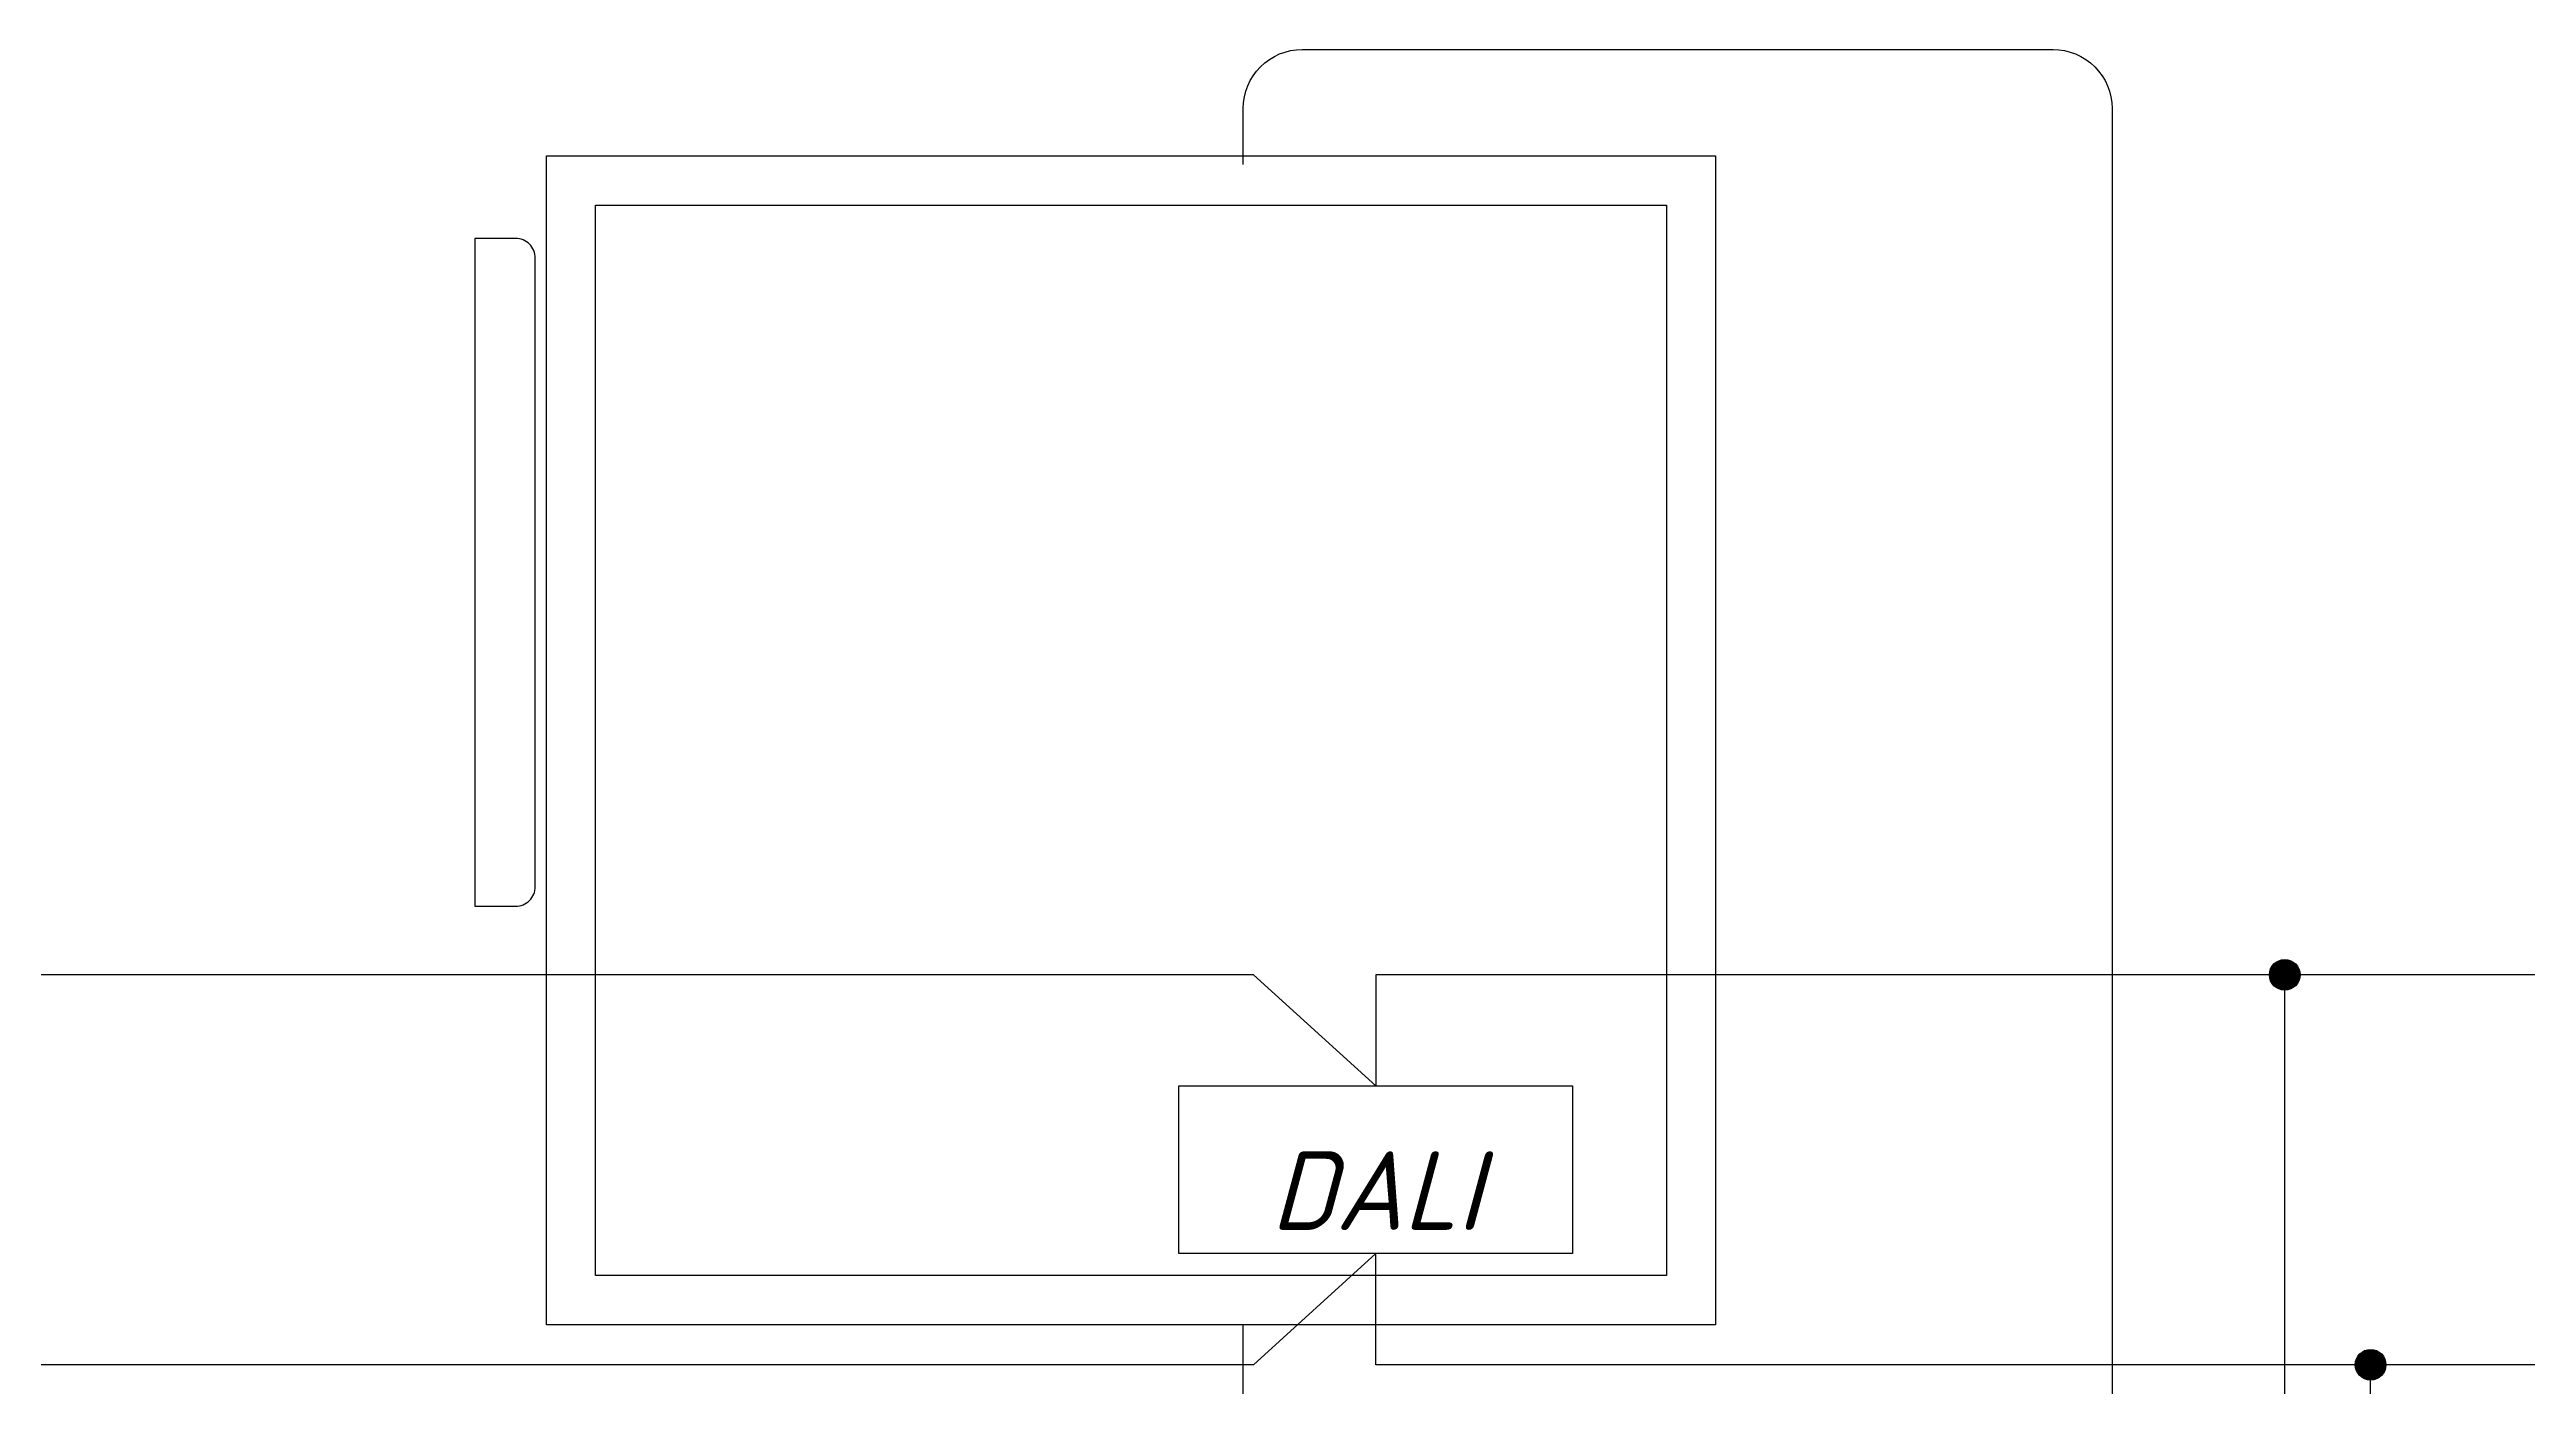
# Model space of a CAD drawing. Header units: millimetres. Extents: x -4896 to 62463, y -11301 to 6998.
# Drawn here: x 3140 to 4400, y 2092 to 2772 of the extents above; entities that cross this region are included whole.
import ezdxf

# ---------------------------------------------------------------- set-up
doc = ezdxf.new("R2010")
doc.units = ezdxf.units.MM
doc.layers.add('Рамка', color=250, linetype='Continuous')
doc.styles.add('Мой новый', font='isocpeur.ttf', dxfattribs={"width": 0.955, "oblique": 15})

# ---------------------------------------------------------------- blocks, each defined once
blk = doc.blocks.new('DALI_драйвер светильника')
at = {"layer": 'Рамка', "color": 3}
blk.add_lwpolyline([(-100.2, 42.7), (100.2, 42.7), (100.2, -42.7), (-100.2, -42.7)], close=True, dxfattribs=at)
at = {"layer": 'Рамка', "color": 3, "insert": (-100.2, 42.7), "char_height": 4, "width": 200.467, "attachment_point": 1, "style": 'Мой новый'}
blk.add_mtext('\\pxqc;\\P\\P\\P\\P\\P{\\H10x;DALI}', dxfattribs=at)

msp = doc.modelspace()

# ---------------------------------------------------------------- hatches: boundary and pattern name
at = {"layer": 'Рамка'}
h = msp.add_hatch(color=3, dxfattribs=at)
h.dxf.hatch_style = 1
h.paths.add_polyline_path([(4269.2, 2300.9), (4284.8, 2300.9, 1)])
h.paths.add_polyline_path([(4277, 2300.9), (4269.2, 2300.9, 0.414214), (4277, 2293.1)])
h.paths.add_polyline_path([(4284.8, 2300.9), (4277, 2300.9), (4277, 2293.1, 0.414214)])
h = msp.add_hatch(color=1, dxfattribs=at)
h.dxf.hatch_style = 1
h.paths.add_polyline_path([(4312.9, 2102.4), (4328.5, 2102.4, 1)])
h.paths.add_polyline_path([(4320.7, 2102.4), (4312.9, 2102.4, 0.414214), (4320.7, 2094.6)])
h.paths.add_polyline_path([(4328.5, 2102.4), (4320.7, 2102.4), (4320.7, 2094.6, 0.414214)])

# ---------------------------------------------------------------- linework, layer by layer
at = {"layer": 'Рамка', "color": 241, "true_color": 0xf7abae}
msp.add_lwpolyline([(3747, 2713.4), (3747, 2742, -0.414214), (3777, 2772), (4159.1, 2772, -0.414214), (4189.1, 2742), (4189.1, 1602, -0.414214), (4159.1, 1572), (3777, 1572, -0.414214), (3747, 1602), (3747, 2122.8)], format="xyb", dxfattribs=at)
at = {"layer": 'Рамка'}
for points in [[(3392.4, 2717.8), (3987.4, 2717.8), (3987.4, 2122.8), (3392.4, 2122.8)], [(3417.4, 2692.8), (3962.4, 2692.8), (3962.4, 2147.8), (3417.4, 2147.8)]]:
    msp.add_lwpolyline(points, close=True, dxfattribs=at)
at = {"layer": 'Рамка', "color": 241, "true_color": 0xf7abae}
msp.add_lwpolyline([(3376.7, 2675.8), (3356, 2675.8), (3356, 2335.8), (3376.7, 2335.8, 0.414214), (3386.7, 2345.8), (3386.7, 2665.8, 0.414214)], format="xyb", close=True, dxfattribs=at)
at = {"layer": 'Рамка', "color": 3}
for points in [[(3814.4, 2244.4), (3752.2, 2300.9), (2624.4, 2300.9), (2624.4, 2244.4)], [(5004.4, 2244.4), (4942.2, 2300.9), (3814.4, 2300.9), (3814.4, 2244.4)], [(4277, 1990.4), (4277, 1990.4), (4277, 2300.9)]]:
    msp.add_lwpolyline(points, dxfattribs=at)
at = {"layer": 'Рамка', "color": 1}
for points in [[(3814.4, 2159), (3752.2, 2102.4), (2624.4, 2102.4), (2624.4, 2159)], [(5004.4, 2159), (4942.2, 2102.4), (3814.4, 2102.4), (3814.4, 2159)], [(4320.7, 2005.8), (4320.7, 2102.4)]]:
    msp.add_lwpolyline(points, dxfattribs=at)
at = {"layer": 'Рамка', "color": 3}
msp.add_circle((4277, 2300.9), 7.81, dxfattribs=at)
at = {"layer": 'Рамка', "color": 1}
msp.add_circle((4320.7, 2102.4), 7.81, dxfattribs=at)

# ---------------------------------------------------------------- block references
at = {"layer": 'Рамка'}
msp.add_blockref('DALI_драйвер светильника', (3814.4, 2201.7), dxfattribs=at)

doc.saveas('drawing.dxf')
